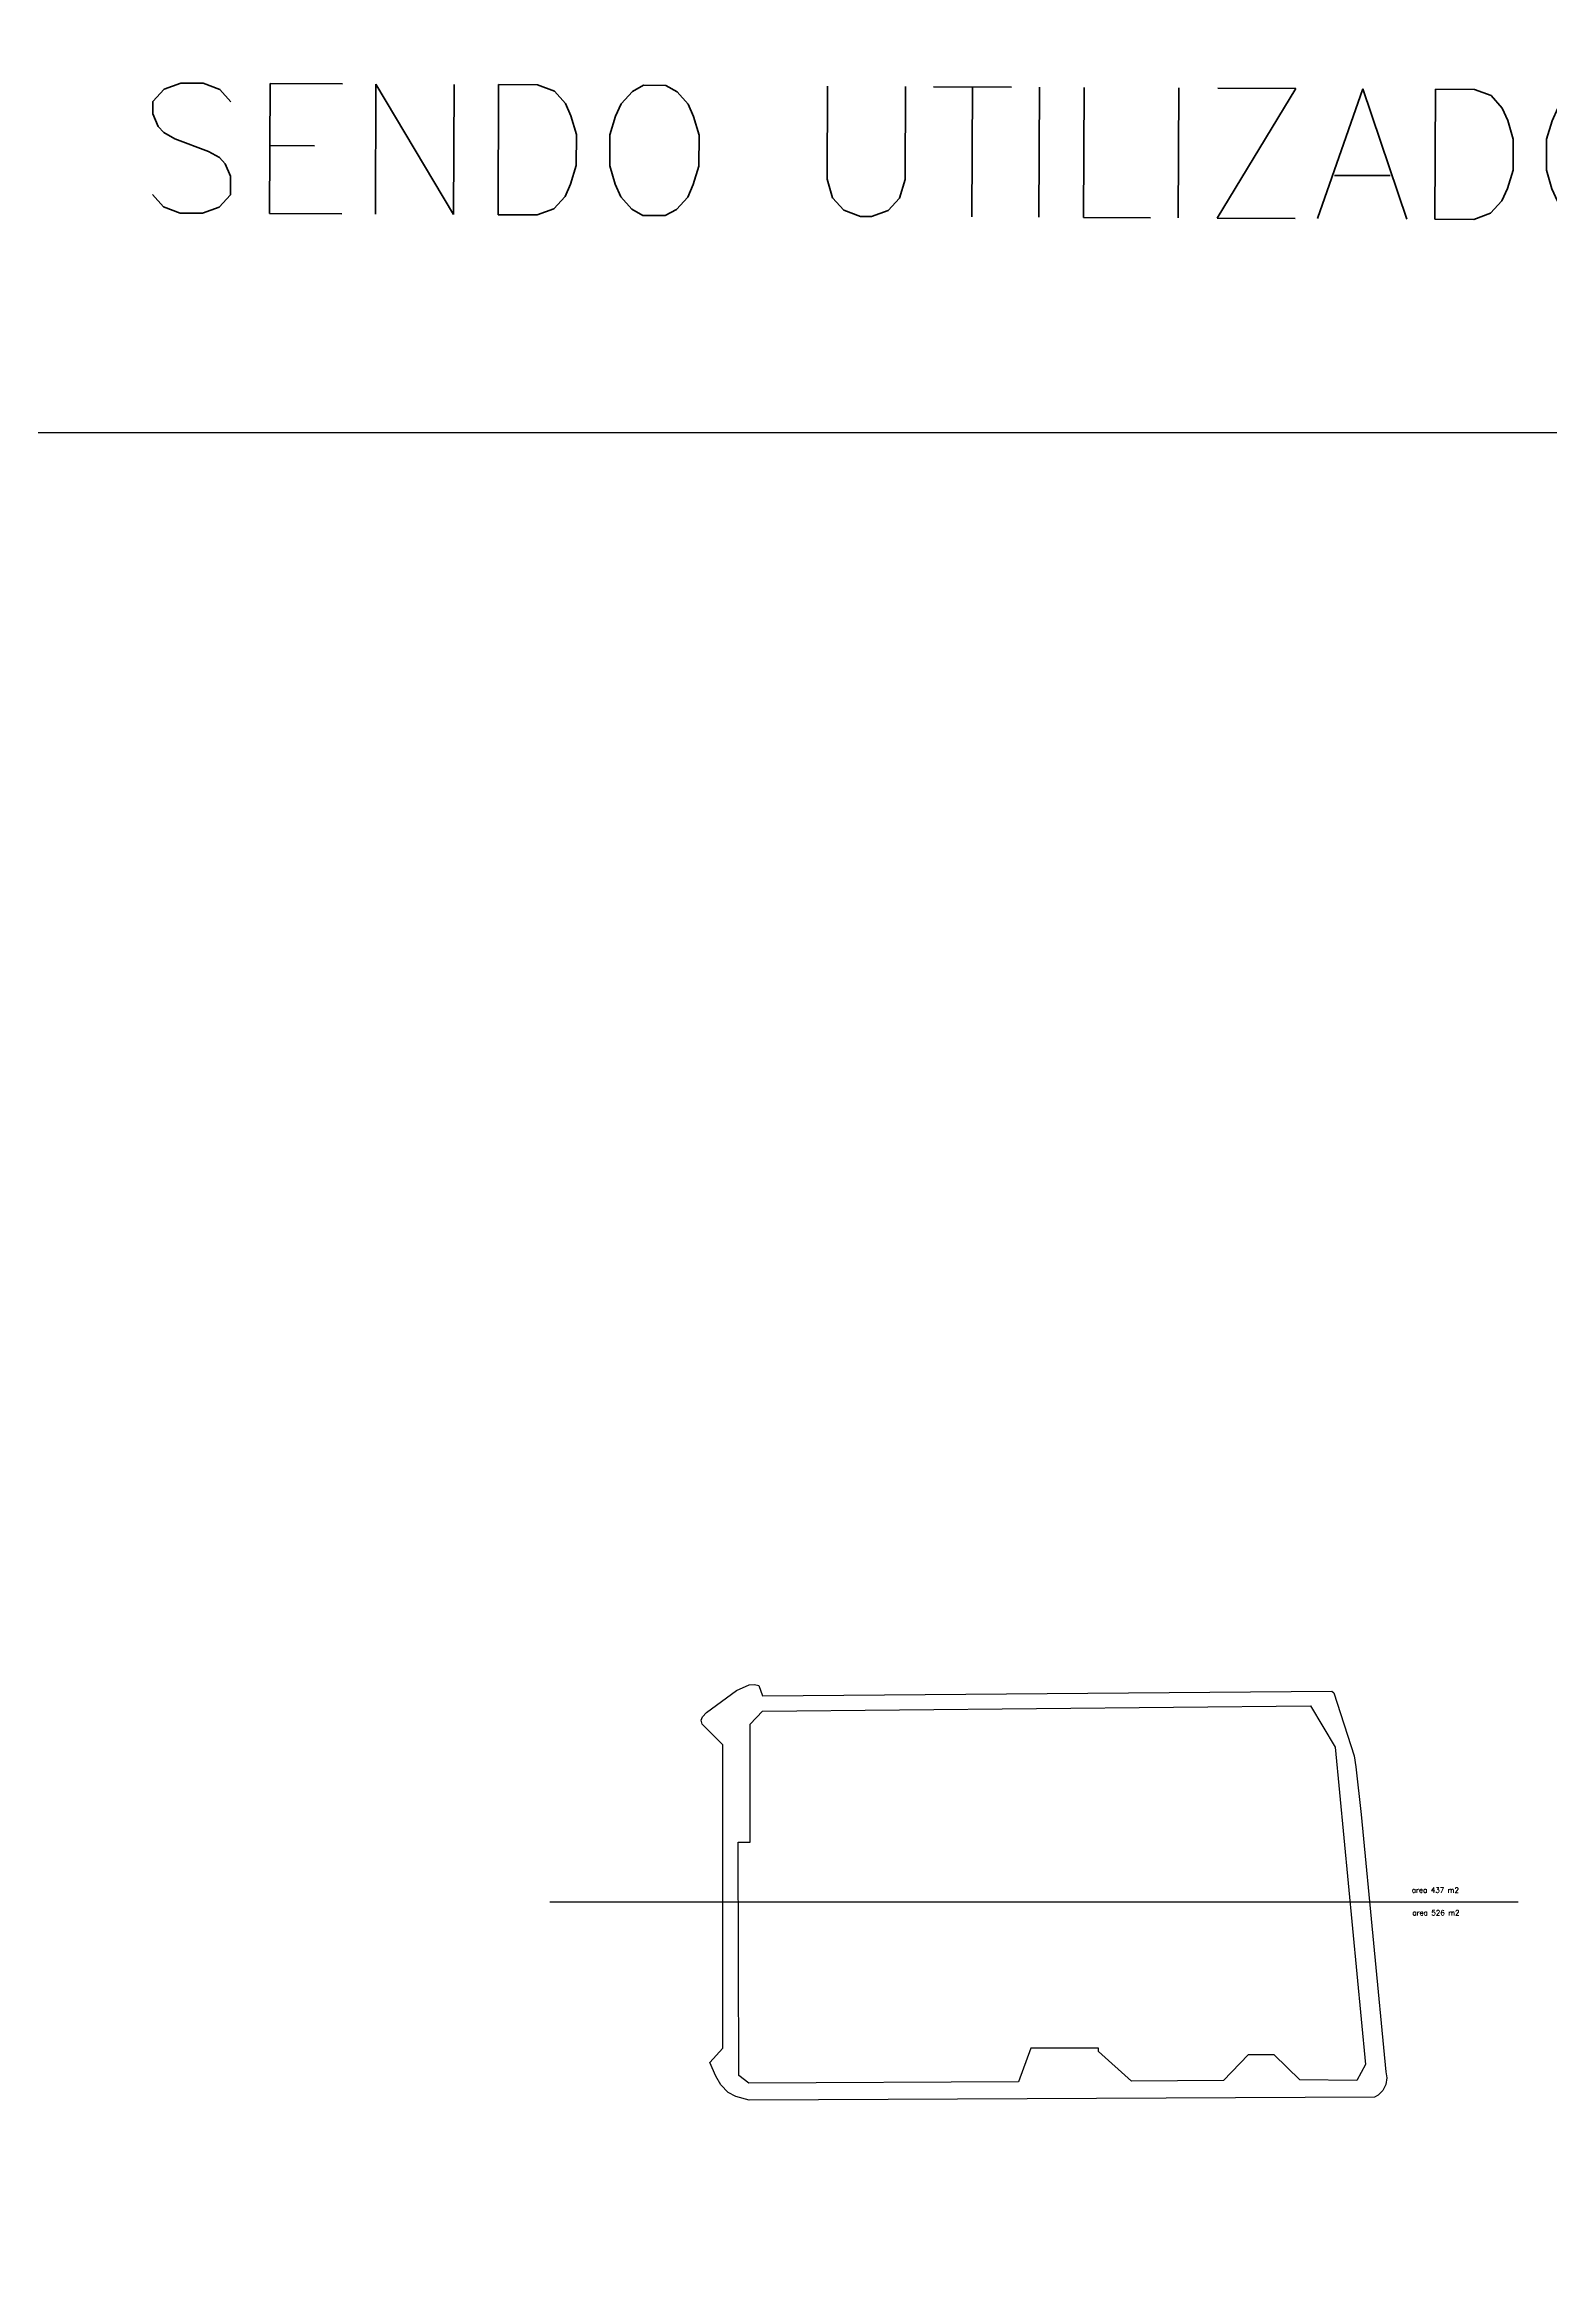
# Model space of a CAD drawing. Extents: x -1057 to 3416, y -340 to 4111.
# Drawn here: x -561.9 to -330.4, y 418.9 to 762.5 of the extents above; entities that cross this region are included whole.
import ezdxf

# ---------------------------------------------------------------- set-up
doc = ezdxf.new("R2010")
doc.units = 0
doc.header["$LTSCALE"] = 50
doc.linetypes.add('CONTINU', pattern=[0])
doc.linetypes.add('DGN Style 1', pattern=[0.003115, 5.18318e-06, -0.00311])
doc.layers.add('0.1', color=8, linetype='Continuous', lineweight=13)
doc.layers.add('Margem A3', color=8, linetype='DGN Style 1', lineweight=0)
doc.layers.add('medir projeto', color=6, linetype='Continuous')
doc.styles.add('60x100', font='romans.shx', dxfattribs={"height": 0.2})
doc.styles.get("Standard").update_dxf_attribs({"font": 'romans.shx'})

msp = doc.modelspace()

# ---------------------------------------------------------------- linework, layer by layer
at = {"layer": 'Margem A3', "color": 3, "linetype": 'CONTINU', "lineweight": -2}
msp.add_line((-484.206, 476.908), (-335.317, 476.908), dxfattribs=at)
msp.add_lwpolyline([(-359.459, 490.365), (-355.661, 450.801), (-355.522, 449.857), (-355.692, 448.816), (-356.152, 447.924), (-356.859, 447.214), (-357.447, 446.869), (-453.584, 446.412), (-455.601, 446.997), (-456.792, 447.615), (-457.91, 448.771), (-458.698, 450.124), (-459.617, 452.234), (-457.612, 454.418), (-457.611, 501.073), (-460.776, 504.242), (-460.926, 504.873), (-460.729, 505.362), (-460.122, 506.029), (-455.513, 509.418), (-453.553, 510.27), (-452.746, 510.365), (-452.054, 510.204), (-451.526, 508.62), (-364, 509.338), (-363.678, 509.048), (-360.546, 499.369), (-360.276, 497.697), (-359.459, 490.365)], dxfattribs=at)
msp.add_lwpolyline([(-360.165, 449.455), (-368.891, 449.527), (-372.843, 453.413), (-376.843, 453.413), (-380.646, 449.425), (-394.804, 449.351), (-399.868, 453.892), (-399.868, 454.402), (-410.263, 454.413), (-412.18, 449.255), (-453.59, 449.063), (-455.154, 450.222), (-455.229, 486.112), (-453.418, 486.113), (-453.418, 504.224), (-451.495, 506.228), (-367.283, 507.066), (-363.494, 500.697), (-358.812, 451.922), (-360.165, 449.455)], close=True, dxfattribs=at)
at = {"layer": 'medir projeto', "color": 1, "linetype": 'CONTINU', "lineweight": -2}
msp.add_lwpolyline([(-1056.824, 702.884), (-66.887, 702.884), (-66.887, 114.915), (-1056.824, 114.915)], close=True, dxfattribs=at)

# ---------------------------------------------------------------- texts
at = {"layer": '0.1', "color": 7, "char_height": 0.8, "attachment_point": 1, "style": '60x100'}
for s, insert in [('area 437 m2', (-351.686, 479.125)), ('area 526 m2', (-351.596, 475.646))]:
    msp.add_mtext(s, dxfattribs=dict(at, insert=insert))
at = {"layer": 'Margem A3', "color": 7, "linetype": 'CONTINU', "lineweight": -2}
msp.add_text('DESENHOS QUE NÃO ESTÃO SENDO UTILIZADOS', height=20, rotation=359.72328, dxfattribs=at).set_placement((-932.736, 738.501))

doc.saveas('drawing.dxf')
